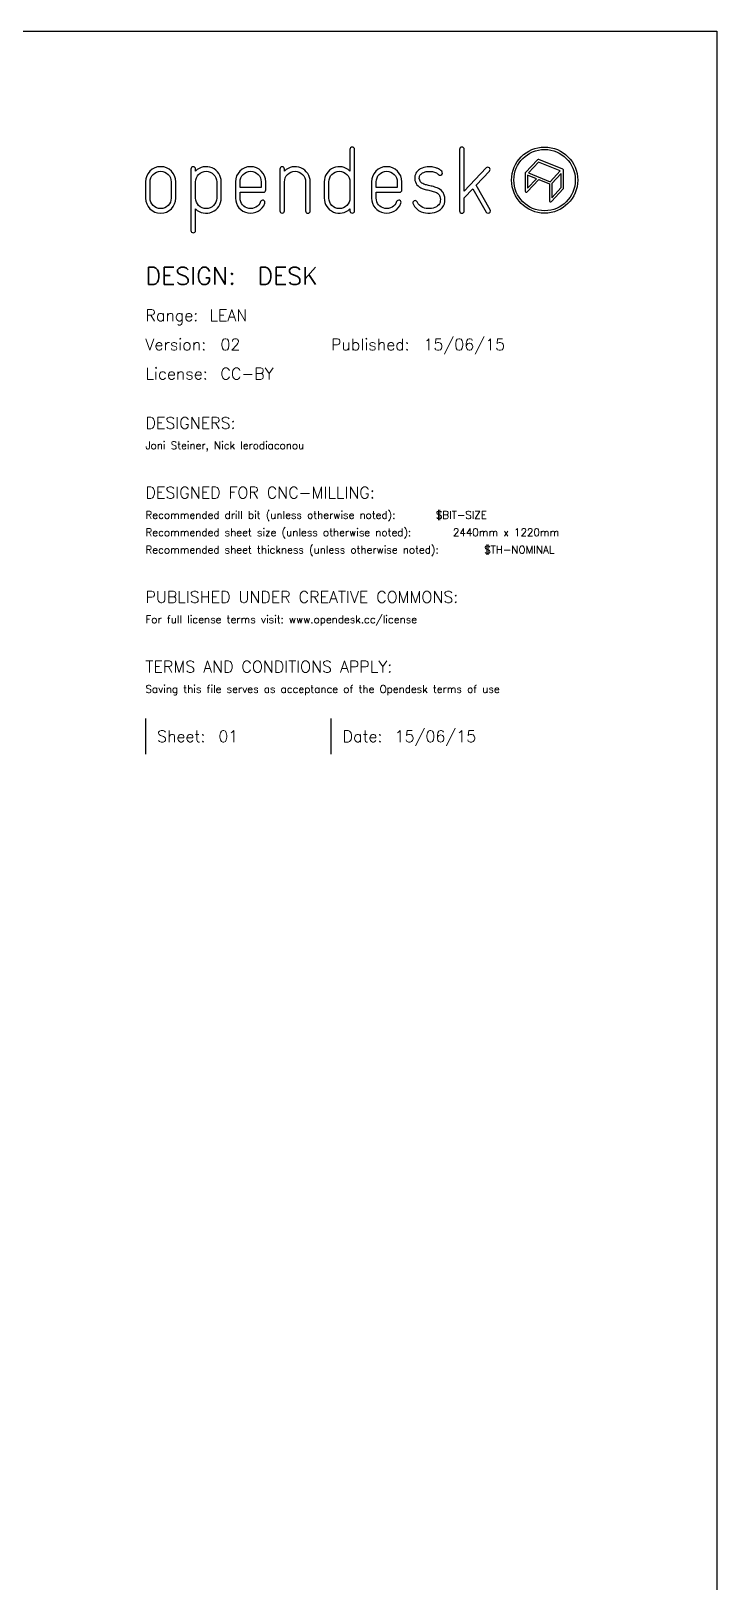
# Model space of a CAD drawing. Extents: x -300 to 5880, y -300 to 4158.
# Drawn here: x 4698 to 5880, y 1485 to 4158 of the extents above; entities that cross this region are included whole.
import ezdxf

# ---------------------------------------------------------------- set-up
doc = ezdxf.new("R2010")
doc.units = 0
doc.layers.add('00-NOPRINT_TEXT', color=7, linetype='CONTINUOUS')
doc.styles.add('OD-SIMPLEX-13', font='simplex.shx', dxfattribs={"height": 13})
doc.styles.add('OD-SIMPLEX-20', font='simplex.shx', dxfattribs={"height": 20})
doc.styles.add('OD-SIMPLEX-30', font='simplex.shx', dxfattribs={"height": 30})

msp = doc.modelspace()

# ---------------------------------------------------------------- linework, layer by layer
at = {"layer": '00-NOPRINT_TEXT', "color": 7}
for p, q in [((4895, 2973), (4895, 2911.3)), ((5214.8, 2911.3), (5214.8, 2973))]:
    msp.add_line(p, q, dxfattribs=at)
at = {"layer": '00-NOPRINT_TEXT', "flags": 128}
msp.add_lwpolyline([(0, 4158), (5880, 4158), (5880, 0), (0, 0)], close=True, dxfattribs=at)
at = {"layer": '00-NOPRINT_TEXT'}
for points in [[(5203, 3870.1, 0.662711), (5247.4, 3851.4), (5247.4, 3848, 1), (5255.3, 3848), (5255.3, 3954, 1), (5247.4, 3954), (5247.4, 3916.7, 0.662711), (5203, 3898)], [(5459.1, 3886), (5482.1, 3846, 1), (5489, 3850), (5464.8, 3892.1), (5487.9, 3916.6, 1), (5482.1, 3922), (5444.4, 3881.9), (5444.4, 3954, 1), (5436.4, 3954), (5436.4, 3848, 1), (5444.4, 3848), (5444.4, 3870.4)], [(5615.1, 3885.8, 0.190898), (5615.7, 3887.3), (5615.7, 3917.6, 0.306072), (5614.4, 3919.6), (5572.8, 3936.3, 0.309065), (5570.5, 3935.8), (5550.1, 3914, 0.190898), (5549.5, 3912.6), (5549.5, 3882.2, 0.679405), (5553.1, 3880.8), (5572.9, 3901.9), (5591.1, 3894.5), (5591.1, 3865.5, 0.679405), (5594.7, 3864.1)], [(4895, 3898), (4895, 3870.1, 1), (4947.3, 3870.1), (4947.3, 3898, 1)], [(4939.3, 3898), (4939.3, 3870.1, -1), (4902.9, 3870.1), (4902.9, 3898, -1)], [(5025.6, 3898, 0.662711), (4981.3, 3916.7), (4981.3, 3920.1, 1), (4973.4, 3920.1), (4973.4, 3814.1, 1), (4981.3, 3814.1), (4981.3, 3851.4, 0.662711), (5025.6, 3870.1)], [(4981.3, 3898, -1), (5017.7, 3898), (5017.7, 3870.1, -1), (4981.3, 3870.1)], [(5102.3, 3898, 1), (5050, 3898), (5050, 3870.1, 0.839291), (5100.7, 3861.2, 1), (5093.3, 3863.9, -0.839291), (5058, 3870.1), (5058, 3880.1), (5098.3, 3880.1, 0.414214), (5102.3, 3884.1)], [(5094.4, 3888.1), (5058, 3888.1), (5058, 3898, -1), (5094.4, 3898)], [(5178.9, 3898, 0.662711), (5134.5, 3916.7), (5134.5, 3920.1, 1), (5126.6, 3920.1), (5126.6, 3848, 1), (5134.5, 3848), (5134.5, 3898, -1), (5170.9, 3898), (5170.9, 3848, 1), (5178.9, 3848)], [(5247.4, 3870.1, -1), (5211, 3870.1), (5211, 3898, -1), (5247.4, 3898)], [(5336.9, 3898, 1), (5284.6, 3898), (5284.6, 3870.1, 0.839291), (5335.3, 3861.2, 1), (5327.9, 3863.9, -0.839291), (5292.6, 3870.1), (5292.6, 3880.1), (5332.9, 3880.1, 0.414214), (5336.9, 3884.1)], [(5329, 3888.1), (5292.6, 3888.1), (5292.6, 3898, -1), (5329, 3898)], [(5400.1, 3920.3, 0.045707), (5395.6, 3922.3, 0.040194), (5390.8, 3923.5, 0.040556), (5383.5, 3924, 0.094973), (5371.7, 3921.8, 0.070872), (5365.8, 3918.4, 0.048346), (5363.1, 3915.9, 0.04488), (5361.1, 3913.1, 0.072273), (5359.4, 3908.6, 0.309308), (5366.9, 3889.4, 0.053458), (5372, 3886.7, 0.041245), (5379.1, 3884.5, -0.005863), (5387.4, 3882.6, -0.030773), (5394.7, 3880.3, -0.132607), (5400.9, 3875.8, -0.093408), (5402.4, 3872.9, -0.14847), (5402.6, 3862.7, -0.201639), (5396.5, 3855.2, -0.222831), (5373.2, 3853.9, -0.190617), (5363.3, 3863.4, 1), (5356.1, 3860, 0.190617), (5370.2, 3846.5, 0.222831), (5400.2, 3848.2, 0.201639), (5410.2, 3860.4, 0.14847), (5410, 3875.3, 0.093408), (5407, 3880.8, 0.132607), (5397.5, 3887.7, 0.030773), (5389.3, 3890.3, 0.005863), (5380.8, 3892.3, -0.041245), (5374.9, 3894.1, -0.053458), (5371.4, 3896, -0.305258), (5367.1, 3906.7, -0.07419), (5368, 3909.1, -0.042878), (5369.1, 3910.7, -0.048346), (5370.7, 3912.1, -0.070872), (5374.6, 3914.4, -0.094973), (5383.5, 3916.1, -0.040556), (5389.6, 3915.6, -0.040194), (5393.1, 3914.7, -0.045707), (5396.3, 3913.3, -0.062202), (5400.1, 3910.6, 1), (5405.5, 3916.4, 0.062202)]]:
    msp.add_lwpolyline(points, format="xyb", close=True, dxfattribs=at)
for points in [[(5592.6, 3898.3), (5610, 3916.9), (5572.6, 3931.9), (5555.2, 3913.4)], [(5553.7, 3909.6), (5553.7, 3887.4), (5568.8, 3903.5)], [(5595.2, 3870.7), (5611.5, 3888.1), (5611.5, 3912.4), (5595.2, 3895.1)]]:
    msp.add_lwpolyline(points, close=True, dxfattribs=at)
for radius in [57, 52.9]:
    msp.add_circle((5582.9, 3901), radius, dxfattribs=at)

# ---------------------------------------------------------------- texts
for s, height, style, p in [('DESIGN:', 30, 'OD-SIMPLEX-30', (4895, 3720.9)), ('DESK', 30, 'OD-SIMPLEX-30', (5087.8, 3720.9)), ('Range:', 20, 'OD-SIMPLEX-20', (4895, 3657.9)), ('LEAN', 20, 'OD-SIMPLEX-20', (5005.3, 3657.9)), ('Version:', 20, 'OD-SIMPLEX-20', (4895, 3607.7)), ('02', 20, 'OD-SIMPLEX-20', (5024.2, 3607.7)), ('Published:', 20, 'OD-SIMPLEX-20', (5214.8, 3607.7)), ('15/06/15', 20, 'OD-SIMPLEX-20', (5374.1, 3607.7)), ('License:', 20, 'OD-SIMPLEX-20', (4895, 3557.4)), ('CC-BY', 20, 'OD-SIMPLEX-20', (5024.2, 3557.4)), ('DESIGNERS:', 20, 'OD-SIMPLEX-20', (4895, 3472.4)), ('Joni Steiner, Nick Ierodiaconou', 13, 'OD-SIMPLEX-13', (4895, 3437.4)), ('DESIGNED FOR CNC-MILLING:', 20, 'OD-SIMPLEX-20', (4895, 3352.4)), ('Recommended drill bit (unless otherwise noted):', 13, 'OD-SIMPLEX-13', (4895, 3317.4)), ('$BIT-SIZE', 13, 'OD-SIMPLEX-13', (5395.5, 3317.4)), ('Recommended sheet size (unless otherwise noted):', 13, 'OD-SIMPLEX-13', (4895, 3287.4)), ('2440mm x 1220mm', 13, 'OD-SIMPLEX-13', (5424.9, 3287.4)), ('Recommended sheet thickness (unless otherwise noted):', 13, 'OD-SIMPLEX-13', (4895, 3257.4)), ('$TH-NOMINAL', 13, 'OD-SIMPLEX-13', (5478.8, 3257.4)), ('PUBLISHED UNDER CREATIVE COMMONS:', 20, 'OD-SIMPLEX-20', (4895, 3172.4)), ('For full license terms visit: www.opendesk.cc/license', 13, 'OD-SIMPLEX-13', (4895, 3137.4)), ('TERMS AND CONDITIONS APPLY:', 20, 'OD-SIMPLEX-20', (4895, 3052.3)), ('Saving this file serves as acceptance of the Opendesk terms of use ', 13, 'OD-SIMPLEX-13', (4895, 3017.3)), ('Sheet:', 20, 'OD-SIMPLEX-20', (4915, 2932.3)), ('01', 20, 'OD-SIMPLEX-20', (5020.6, 2932.3)), ('Date:', 20, 'OD-SIMPLEX-20', (5234.8, 2932.3)), ('15/06/15', 20, 'OD-SIMPLEX-20', (5324.4, 2932.3))]:
    msp.add_text(s, height=height, dxfattribs=dict(at, style=style)).set_placement(p)

doc.saveas('drawing.dxf')
